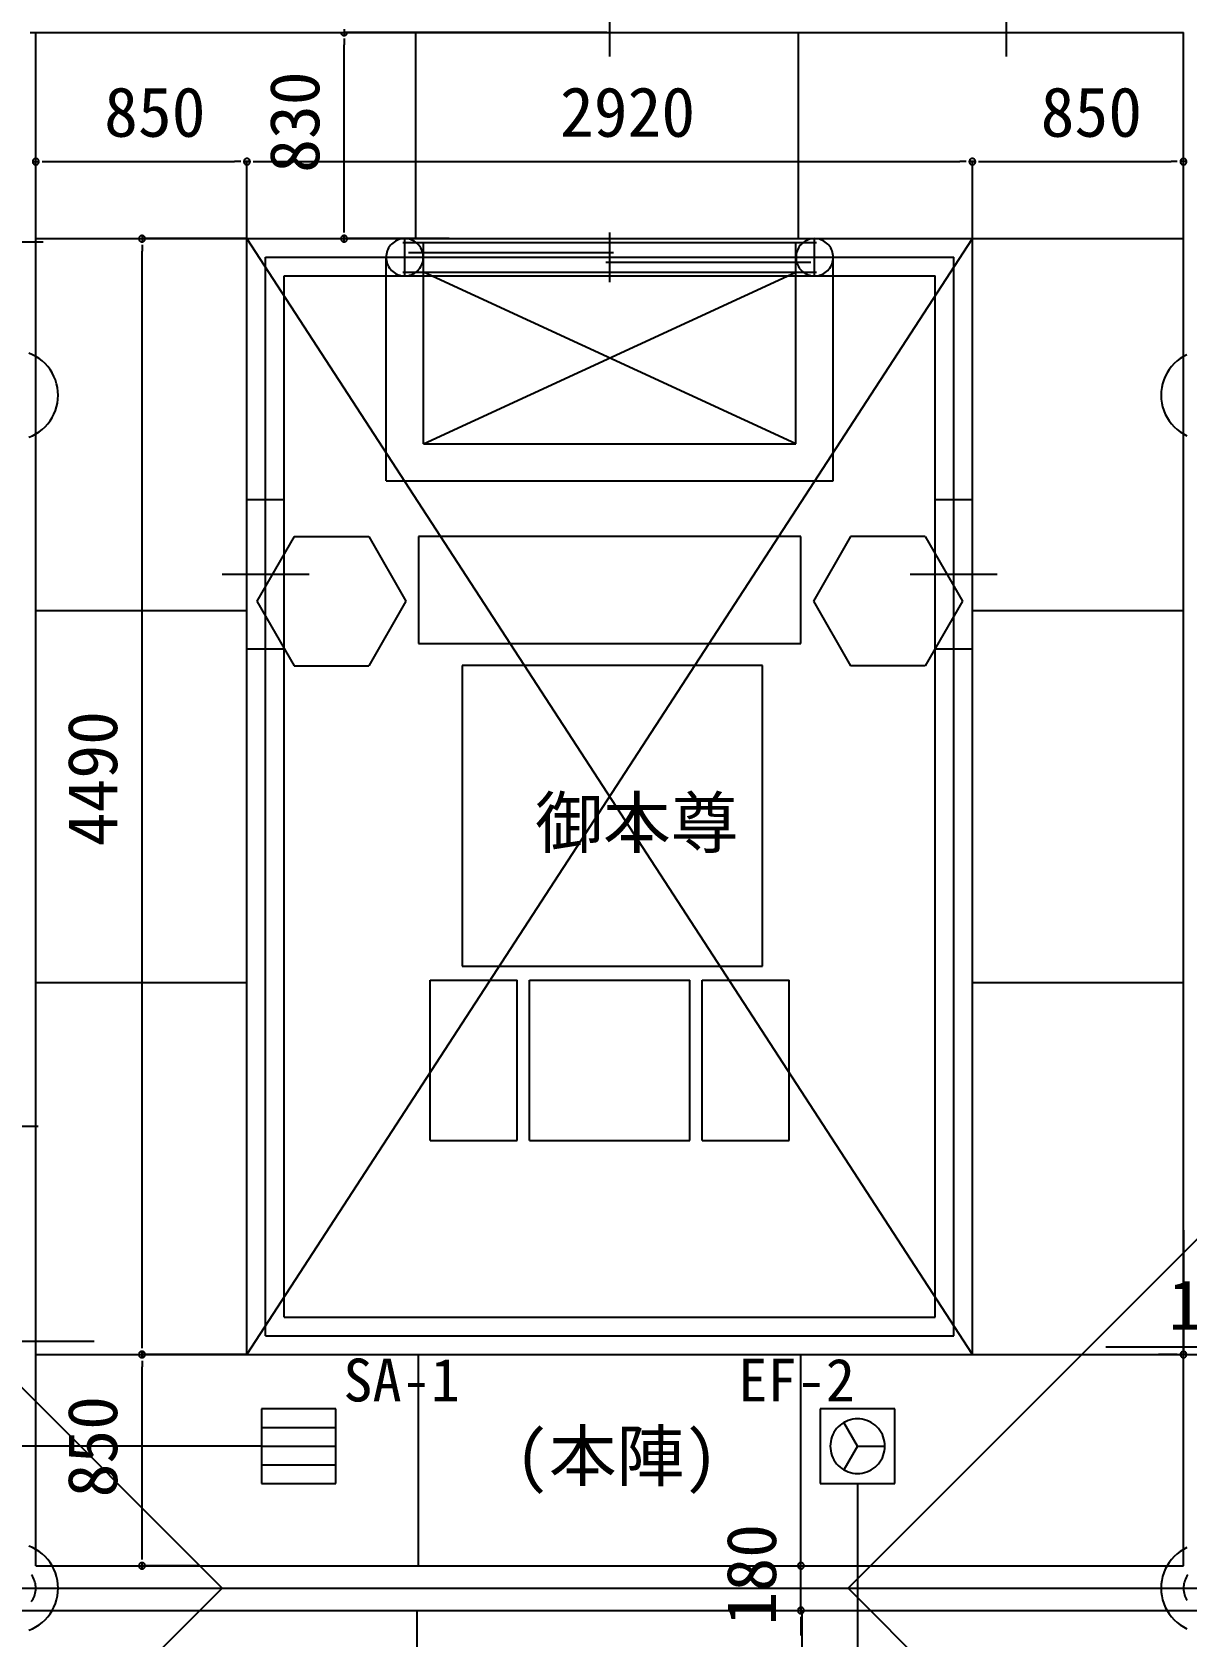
# Model space of a CAD drawing. Header units: millimetres. Extents: x -21029 to 20283, y -14043 to 14043.
# Drawn here: x -3823 to 826, y 1233 to 7690 of the extents above; entities that cross this region are included whole.
import ezdxf

# ---------------------------------------------------------------- set-up
doc = ezdxf.new("R2010")
doc.units = ezdxf.units.MM
for name, color, linetype in [('0-2', 7, 'Continuous'), ('0-3', 7, 'Continuous'), ('0-9', 7, 'Continuous'), ('0-C', 7, 'Continuous'), ('0-D', 7, 'Continuous'), ('0-E', 7, 'Continuous'), ('1-1', 7, 'Continuous'), ('1-7', 7, 'Continuous'), ('1-8', 7, 'Continuous'), ('1-9', 7, 'Continuous'), ('1-A', 7, 'Continuous'), ('2-1', 7, 'Continuous'), ('2-2', 7, 'Continuous'), ('2-3', 7, 'Continuous'), ('2-4', 7, 'Continuous'), ('2-5', 7, 'Continuous')]:
    doc.layers.add(name, color=color, linetype=linetype)
doc.styles.add('JP', font='msgothic.ttc')

msp = doc.modelspace()

# ---------------------------------------------------------------- linework, layer by layer
at = {"layer": '0-2', "color": 1}
for p, q in [((-2883, 6783.9), (-113, 6783.9)), ((-2883, 2443.9), (-2883, 6783.9)), ((-113, 2443.9), (-113, 6783.9)), ((-2883, 2443.9), (-113, 2443.9)), ((-7858, 1428.9), (4262, 1428.9))]:
    msp.add_line(p, q, dxfattribs=at)
at = {"layer": '0-3', "color": 7}
for p, q in [((-2330.9, 6843.9), (-665.1, 6843.9)), ((-2330.9, 6723.9), (-665.1, 6723.9))]:
    msp.add_line(p, q, dxfattribs=at)
at = {"layer": '0-9', "color": 7}
for p, q in [((-2566.9, 7701.4), (-2566.9, 7676.4)), ((-2566.9, 7663.9), (-2566.9, 7638.9)), ((-3820.5, 7168.9), (-3795.5, 7168.9)), ((-3783, 7168.9), (-3758, 7168.9)), ((-2983, 7168.9), (-3008, 7168.9)), ((-2945.5, 7168.9), (-2970.5, 7168.9)), ((-2970.5, 7168.9), (-2945.5, 7168.9)), ((-2933, 7168.9), (-2908, 7168.9)), ((-63, 7168.9), (-88, 7168.9)), ((-25.5, 7168.9), (-50.5, 7168.9)), ((-50.5, 7168.9), (-25.5, 7168.9)), ((-13, 7168.9), (12, 7168.9)), ((787, 7168.9), (762, 7168.9)), ((824.5, 7168.9), (799.5, 7168.9)), ((-3380.5, 6871.4), (-3380.5, 6846.4)), ((-2566.9, 6883.9), (-2566.9, 6908.9)), ((-2566.9, 6846.4), (-2566.9, 6871.4)), ((-3380.5, 6833.9), (-3380.5, 6808.9)), ((-3380.5, 2393.9), (-3380.5, 2418.9)), ((-3380.5, 2381.4), (-3380.5, 2356.4)), ((-3380.5, 2356.4), (-3380.5, 2381.4)), ((-3380.5, 2343.9), (-3380.5, 2318.9)), ((787, 2368.9), (762, 2368.9)), ((824.5, 2368.9), (799.5, 2368.9)), ((-3380.5, 1543.9), (-3380.5, 1568.9)), ((-728, 1543.9), (-728, 1568.9)), ((-3380.5, 1506.4), (-3380.5, 1531.4)), ((-728, 1506.4), (-728, 1531.4)), ((-728, 1351.4), (-728, 1326.4)), ((-728, 1313.9), (-728, 1288.9))]:
    msp.add_line(p, q, dxfattribs=at)
for points in [[(-2579.2, 7691), (-2579.3, 7689.9), (-2579.4, 7688.9), (-2579.3, 7687.8), (-2579.2, 7686.7), (-2578.9, 7685.6), (-2578.6, 7684.6), (-2578.2, 7683.6), (-2577.7, 7682.6), (-2577.1, 7681.7), (-2576.4, 7680.8), (-2575.7, 7680), (-2574.9, 7679.3), (-2574, 7678.6), (-2573.1, 7678), (-2572.1, 7677.5), (-2571.1, 7677.1), (-2570.1, 7676.8), (-2569, 7676.5), (-2567.9, 7676.4), (-2566.9, 7676.4), (-2565.8, 7676.4), (-2564.7, 7676.5), (-2563.6, 7676.8), (-2562.6, 7677.1), (-2561.6, 7677.5), (-2560.6, 7678), (-2559.7, 7678.6), (-2558.8, 7679.3), (-2558, 7680), (-2557.3, 7680.8), (-2556.6, 7681.7), (-2556, 7682.6), (-2555.5, 7683.6), (-2555.1, 7684.6), (-2554.8, 7685.6), (-2554.5, 7686.7), (-2554.4, 7687.8), (-2554.4, 7688.9), (-2554.4, 7689.9), (-2554.5, 7691)], [(-3820.5, 7168.9), (-3820.5, 7167.8), (-3820.3, 7166.7), (-3820.1, 7165.6), (-3819.8, 7164.6), (-3819.3, 7163.6), (-3818.8, 7162.6), (-3818.3, 7161.7), (-3817.6, 7160.8), (-3816.9, 7160), (-3816.1, 7159.3), (-3815.2, 7158.6), (-3814.3, 7158), (-3813.3, 7157.5), (-3812.3, 7157.1), (-3811.3, 7156.8), (-3810.2, 7156.5), (-3809.1, 7156.4), (-3808, 7156.4), (-3806.9, 7156.4), (-3805.8, 7156.5), (-3804.8, 7156.8), (-3803.7, 7157.1), (-3802.7, 7157.5), (-3801.8, 7158), (-3800.8, 7158.6), (-3800, 7159.3), (-3799.2, 7160), (-3798.4, 7160.8), (-3797.8, 7161.7), (-3797.2, 7162.6), (-3796.7, 7163.6), (-3796.3, 7164.6), (-3795.9, 7165.6), (-3795.7, 7166.7), (-3795.6, 7167.8), (-3795.5, 7168.9), (-3795.6, 7169.9), (-3795.7, 7171), (-3795.9, 7172.1), (-3796.3, 7173.1), (-3796.7, 7174.1), (-3797.2, 7175.1), (-3797.8, 7176), (-3798.4, 7176.9), (-3799.2, 7177.7), (-3800, 7178.4), (-3800.8, 7179.1), (-3801.8, 7179.7), (-3802.7, 7180.2), (-3803.7, 7180.6), (-3804.8, 7180.9), (-3805.8, 7181.2), (-3806.9, 7181.3), (-3808, 7181.4), (-3809.1, 7181.3), (-3810.2, 7181.2), (-3811.3, 7180.9), (-3812.3, 7180.6), (-3813.3, 7180.2), (-3814.3, 7179.7), (-3815.2, 7179.1), (-3816.1, 7178.4), (-3816.9, 7177.7), (-3817.6, 7176.9), (-3818.3, 7176), (-3818.8, 7175.1), (-3819.3, 7174.1), (-3819.8, 7173.1), (-3820.1, 7172.1), (-3820.3, 7171), (-3820.5, 7169.9), (-3820.5, 7168.9)], [(-2945.5, 7168.9), (-2945.6, 7169.9), (-2945.7, 7171), (-2945.9, 7172.1), (-2946.3, 7173.1), (-2946.7, 7174.1), (-2947.2, 7175.1), (-2947.8, 7176), (-2948.4, 7176.9), (-2949.2, 7177.7), (-2950, 7178.4), (-2950.8, 7179.1), (-2951.8, 7179.7), (-2952.7, 7180.2), (-2953.7, 7180.6), (-2954.8, 7180.9), (-2955.8, 7181.2), (-2956.9, 7181.3), (-2958, 7181.4), (-2959.1, 7181.3), (-2960.2, 7181.2), (-2961.3, 7180.9), (-2962.3, 7180.6), (-2963.3, 7180.2), (-2964.3, 7179.7), (-2965.2, 7179.1), (-2966.1, 7178.4), (-2966.9, 7177.7), (-2967.6, 7176.9), (-2968.3, 7176), (-2968.8, 7175.1), (-2969.3, 7174.1), (-2969.8, 7173.1), (-2970.1, 7172.1), (-2970.3, 7171), (-2970.5, 7169.9), (-2970.5, 7168.9), (-2970.5, 7167.8), (-2970.3, 7166.7), (-2970.1, 7165.6), (-2969.8, 7164.6), (-2969.3, 7163.6), (-2968.8, 7162.6), (-2968.3, 7161.7), (-2967.6, 7160.8), (-2966.9, 7160), (-2966.1, 7159.3), (-2965.2, 7158.6), (-2964.3, 7158), (-2963.3, 7157.5), (-2962.3, 7157.1), (-2961.3, 7156.8), (-2960.2, 7156.5), (-2959.1, 7156.4), (-2958, 7156.4), (-2956.9, 7156.4), (-2955.8, 7156.5), (-2954.8, 7156.8), (-2953.7, 7157.1), (-2952.7, 7157.5), (-2951.8, 7158), (-2950.8, 7158.6), (-2950, 7159.3), (-2949.2, 7160), (-2948.4, 7160.8), (-2947.8, 7161.7), (-2947.2, 7162.6), (-2946.7, 7163.6), (-2946.3, 7164.6), (-2945.9, 7165.6), (-2945.7, 7166.7), (-2945.6, 7167.8), (-2945.5, 7168.9)], [(-2970.5, 7168.9), (-2970.5, 7167.8), (-2970.3, 7166.7), (-2970.1, 7165.6), (-2969.8, 7164.6), (-2969.3, 7163.6), (-2968.8, 7162.6), (-2968.3, 7161.7), (-2967.6, 7160.8), (-2966.9, 7160), (-2966.1, 7159.3), (-2965.2, 7158.6), (-2964.3, 7158), (-2963.3, 7157.5), (-2962.3, 7157.1), (-2961.3, 7156.8), (-2960.2, 7156.5), (-2959.1, 7156.4), (-2958, 7156.4), (-2956.9, 7156.4), (-2955.8, 7156.5), (-2954.8, 7156.8), (-2953.7, 7157.1), (-2952.7, 7157.5), (-2951.8, 7158), (-2950.8, 7158.6), (-2950, 7159.3), (-2949.2, 7160), (-2948.4, 7160.8), (-2947.8, 7161.7), (-2947.2, 7162.6), (-2946.7, 7163.6), (-2946.3, 7164.6), (-2945.9, 7165.6), (-2945.7, 7166.7), (-2945.6, 7167.8), (-2945.5, 7168.9), (-2945.6, 7169.9), (-2945.7, 7171), (-2945.9, 7172.1), (-2946.3, 7173.1), (-2946.7, 7174.1), (-2947.2, 7175.1), (-2947.8, 7176), (-2948.4, 7176.9), (-2949.2, 7177.7), (-2950, 7178.4), (-2950.8, 7179.1), (-2951.8, 7179.7), (-2952.7, 7180.2), (-2953.7, 7180.6), (-2954.8, 7180.9), (-2955.8, 7181.2), (-2956.9, 7181.3), (-2958, 7181.4), (-2959.1, 7181.3), (-2960.2, 7181.2), (-2961.3, 7180.9), (-2962.3, 7180.6), (-2963.3, 7180.2), (-2964.3, 7179.7), (-2965.2, 7179.1), (-2966.1, 7178.4), (-2966.9, 7177.7), (-2967.6, 7176.9), (-2968.3, 7176), (-2968.8, 7175.1), (-2969.3, 7174.1), (-2969.8, 7173.1), (-2970.1, 7172.1), (-2970.3, 7171), (-2970.5, 7169.9), (-2970.5, 7168.9)], [(-25.5, 7168.9), (-25.6, 7169.9), (-25.7, 7171), (-25.9, 7172.1), (-26.3, 7173.1), (-26.7, 7174.1), (-27.2, 7175.1), (-27.8, 7176), (-28.4, 7176.9), (-29.2, 7177.7), (-30, 7178.4), (-30.8, 7179.1), (-31.8, 7179.7), (-32.7, 7180.2), (-33.7, 7180.6), (-34.8, 7180.9), (-35.8, 7181.2), (-36.9, 7181.3), (-38, 7181.4), (-39.1, 7181.3), (-40.2, 7181.2), (-41.3, 7180.9), (-42.3, 7180.6), (-43.3, 7180.2), (-44.3, 7179.7), (-45.2, 7179.1), (-46.1, 7178.4), (-46.9, 7177.7), (-47.6, 7176.9), (-48.3, 7176), (-48.8, 7175.1), (-49.3, 7174.1), (-49.8, 7173.1), (-50.1, 7172.1), (-50.3, 7171), (-50.5, 7169.9), (-50.5, 7168.9), (-50.5, 7167.8), (-50.3, 7166.7), (-50.1, 7165.6), (-49.8, 7164.6), (-49.3, 7163.6), (-48.8, 7162.6), (-48.3, 7161.7), (-47.6, 7160.8), (-46.9, 7160), (-46.1, 7159.3), (-45.2, 7158.6), (-44.3, 7158), (-43.3, 7157.5), (-42.3, 7157.1), (-41.3, 7156.8), (-40.2, 7156.5), (-39.1, 7156.4), (-38, 7156.4), (-36.9, 7156.4), (-35.8, 7156.5), (-34.8, 7156.8), (-33.7, 7157.1), (-32.7, 7157.5), (-31.8, 7158), (-30.8, 7158.6), (-30, 7159.3), (-29.2, 7160), (-28.4, 7160.8), (-27.8, 7161.7), (-27.2, 7162.6), (-26.7, 7163.6), (-26.3, 7164.6), (-25.9, 7165.6), (-25.7, 7166.7), (-25.6, 7167.8), (-25.5, 7168.9)], [(-50.5, 7168.9), (-50.5, 7167.8), (-50.3, 7166.7), (-50.1, 7165.6), (-49.8, 7164.6), (-49.3, 7163.6), (-48.8, 7162.6), (-48.3, 7161.7), (-47.6, 7160.8), (-46.9, 7160), (-46.1, 7159.3), (-45.2, 7158.6), (-44.3, 7158), (-43.3, 7157.5), (-42.3, 7157.1), (-41.3, 7156.8), (-40.2, 7156.5), (-39.1, 7156.4), (-38, 7156.4), (-36.9, 7156.4), (-35.8, 7156.5), (-34.8, 7156.8), (-33.7, 7157.1), (-32.7, 7157.5), (-31.8, 7158), (-30.8, 7158.6), (-30, 7159.3), (-29.2, 7160), (-28.4, 7160.8), (-27.8, 7161.7), (-27.2, 7162.6), (-26.7, 7163.6), (-26.3, 7164.6), (-25.9, 7165.6), (-25.7, 7166.7), (-25.6, 7167.8), (-25.5, 7168.9), (-25.6, 7169.9), (-25.7, 7171), (-25.9, 7172.1), (-26.3, 7173.1), (-26.7, 7174.1), (-27.2, 7175.1), (-27.8, 7176), (-28.4, 7176.9), (-29.2, 7177.7), (-30, 7178.4), (-30.8, 7179.1), (-31.8, 7179.7), (-32.7, 7180.2), (-33.7, 7180.6), (-34.8, 7180.9), (-35.8, 7181.2), (-36.9, 7181.3), (-38, 7181.4), (-39.1, 7181.3), (-40.2, 7181.2), (-41.3, 7180.9), (-42.3, 7180.6), (-43.3, 7180.2), (-44.3, 7179.7), (-45.2, 7179.1), (-46.1, 7178.4), (-46.9, 7177.7), (-47.6, 7176.9), (-48.3, 7176), (-48.8, 7175.1), (-49.3, 7174.1), (-49.8, 7173.1), (-50.1, 7172.1), (-50.3, 7171), (-50.5, 7169.9), (-50.5, 7168.9)], [(824.5, 7168.9), (824.4, 7169.9), (824.3, 7171), (824.1, 7172.1), (823.7, 7173.1), (823.3, 7174.1), (822.8, 7175.1), (822.2, 7176), (821.6, 7176.9), (820.8, 7177.7), (820, 7178.4), (819.2, 7179.1), (818.2, 7179.7), (817.3, 7180.2), (816.3, 7180.6), (815.2, 7180.9), (814.2, 7181.2), (813.1, 7181.3), (812, 7181.4), (810.9, 7181.3), (809.8, 7181.2), (808.7, 7180.9), (807.7, 7180.6), (806.7, 7180.2), (805.7, 7179.7), (804.8, 7179.1), (803.9, 7178.4), (803.1, 7177.7), (802.4, 7176.9), (801.7, 7176), (801.2, 7175.1), (800.7, 7174.1), (800.2, 7173.1), (799.9, 7172.1), (799.7, 7171), (799.5, 7169.9), (799.5, 7168.9), (799.5, 7167.8), (799.7, 7166.7), (799.9, 7165.6), (800.2, 7164.6), (800.7, 7163.6), (801.2, 7162.6), (801.7, 7161.7), (802.4, 7160.8), (803.1, 7160), (803.9, 7159.3), (804.8, 7158.6), (805.7, 7158), (806.7, 7157.5), (807.7, 7157.1), (808.7, 7156.8), (809.8, 7156.5), (810.9, 7156.4), (812, 7156.4), (813.1, 7156.4), (814.2, 7156.5), (815.2, 7156.8), (816.3, 7157.1), (817.3, 7157.5), (818.2, 7158), (819.2, 7158.6), (820, 7159.3), (820.8, 7160), (821.6, 7160.8), (822.2, 7161.7), (822.8, 7162.6), (823.3, 7163.6), (823.7, 7164.6), (824.1, 7165.6), (824.3, 7166.7), (824.4, 7167.8), (824.5, 7168.9)], [(-3380.5, 6871.4), (-3381.6, 6871.3), (-3382.7, 6871.2), (-3383.8, 6870.9), (-3384.8, 6870.6), (-3385.8, 6870.2), (-3386.8, 6869.7), (-3387.7, 6869.1), (-3388.6, 6868.4), (-3389.4, 6867.7), (-3390.1, 6866.9), (-3390.8, 6866), (-3391.3, 6865.1), (-3391.8, 6864.1), (-3392.3, 6863.1), (-3392.6, 6862.1), (-3392.8, 6861), (-3393, 6859.9), (-3393, 6858.9), (-3393, 6857.8), (-3392.8, 6856.7), (-3392.6, 6855.6), (-3392.3, 6854.6), (-3391.8, 6853.6), (-3391.3, 6852.6), (-3390.8, 6851.7), (-3390.1, 6850.8), (-3389.4, 6850), (-3388.6, 6849.3), (-3387.7, 6848.6), (-3386.8, 6848), (-3385.8, 6847.5), (-3384.8, 6847.1), (-3383.8, 6846.8), (-3382.7, 6846.5), (-3381.6, 6846.4), (-3380.5, 6846.4), (-3379.4, 6846.4), (-3378.3, 6846.5), (-3377.3, 6846.8), (-3376.2, 6847.1), (-3375.2, 6847.5), (-3374.3, 6848), (-3373.3, 6848.6), (-3372.5, 6849.3), (-3371.7, 6850), (-3370.9, 6850.8), (-3370.3, 6851.7), (-3369.7, 6852.6), (-3369.2, 6853.6), (-3368.8, 6854.6), (-3368.4, 6855.6), (-3368.2, 6856.7), (-3368.1, 6857.8), (-3368, 6858.9), (-3368.1, 6859.9), (-3368.2, 6861), (-3368.4, 6862.1), (-3368.8, 6863.1), (-3369.2, 6864.1), (-3369.7, 6865.1), (-3370.3, 6866), (-3370.9, 6866.9), (-3371.7, 6867.7), (-3372.5, 6868.4), (-3373.3, 6869.1), (-3374.3, 6869.7), (-3375.2, 6870.2), (-3376.2, 6870.6), (-3377.3, 6870.9), (-3378.3, 6871.2), (-3379.4, 6871.3), (-3380.5, 6871.4)], [(-2566.9, 6846.4), (-2565.8, 6846.4), (-2564.7, 6846.5), (-2563.6, 6846.8), (-2562.6, 6847.1), (-2561.6, 6847.5), (-2560.6, 6848), (-2559.7, 6848.6), (-2558.8, 6849.3), (-2558, 6850), (-2557.3, 6850.8), (-2556.6, 6851.7), (-2556, 6852.6), (-2555.5, 6853.6), (-2555.1, 6854.6), (-2554.8, 6855.6), (-2554.5, 6856.7), (-2554.4, 6857.8), (-2554.4, 6858.9), (-2554.4, 6859.9), (-2554.5, 6861), (-2554.8, 6862.1), (-2555.1, 6863.1), (-2555.5, 6864.1), (-2556, 6865.1), (-2556.6, 6866), (-2557.3, 6866.9), (-2558, 6867.7), (-2558.8, 6868.4), (-2559.7, 6869.1), (-2560.6, 6869.7), (-2561.6, 6870.2), (-2562.6, 6870.6), (-2563.6, 6870.9), (-2564.7, 6871.2), (-2565.8, 6871.3), (-2566.9, 6871.4), (-2567.9, 6871.3), (-2569, 6871.2), (-2570.1, 6870.9), (-2571.1, 6870.6), (-2572.1, 6870.2), (-2573.1, 6869.7), (-2574, 6869.1), (-2574.9, 6868.4), (-2575.7, 6867.7), (-2576.4, 6866.9), (-2577.1, 6866), (-2577.7, 6865.1), (-2578.2, 6864.1), (-2578.6, 6863.1), (-2578.9, 6862.1), (-2579.2, 6861), (-2579.3, 6859.9), (-2579.4, 6858.9), (-2579.3, 6857.8), (-2579.2, 6856.7), (-2578.9, 6855.6), (-2578.6, 6854.6), (-2578.2, 6853.6), (-2577.7, 6852.6), (-2577.1, 6851.7), (-2576.4, 6850.8), (-2575.7, 6850), (-2574.9, 6849.3), (-2574, 6848.6), (-2573.1, 6848), (-2572.1, 6847.5), (-2571.1, 6847.1), (-2570.1, 6846.8), (-2569, 6846.5), (-2567.9, 6846.4), (-2566.9, 6846.4)], [(-3380.5, 2381.4), (-3381.6, 2381.3), (-3382.7, 2381.2), (-3383.8, 2380.9), (-3384.8, 2380.6), (-3385.8, 2380.2), (-3386.8, 2379.7), (-3387.7, 2379.1), (-3388.6, 2378.4), (-3389.4, 2377.7), (-3390.1, 2376.9), (-3390.8, 2376), (-3391.3, 2375.1), (-3391.8, 2374.1), (-3392.3, 2373.1), (-3392.6, 2372.1), (-3392.8, 2371), (-3393, 2369.9), (-3393, 2368.9), (-3393, 2367.8), (-3392.8, 2366.7), (-3392.6, 2365.6), (-3392.3, 2364.6), (-3391.8, 2363.6), (-3391.3, 2362.6), (-3390.8, 2361.7), (-3390.1, 2360.8), (-3389.4, 2360), (-3388.6, 2359.3), (-3387.7, 2358.6), (-3386.8, 2358), (-3385.8, 2357.5), (-3384.8, 2357.1), (-3383.8, 2356.8), (-3382.7, 2356.5), (-3381.6, 2356.4), (-3380.5, 2356.4), (-3379.4, 2356.4), (-3378.3, 2356.5), (-3377.3, 2356.8), (-3376.2, 2357.1), (-3375.2, 2357.5), (-3374.3, 2358), (-3373.3, 2358.6), (-3372.5, 2359.3), (-3371.7, 2360), (-3370.9, 2360.8), (-3370.3, 2361.7), (-3369.7, 2362.6), (-3369.2, 2363.6), (-3368.8, 2364.6), (-3368.4, 2365.6), (-3368.2, 2366.7), (-3368.1, 2367.8), (-3368, 2368.9), (-3368.1, 2369.9), (-3368.2, 2371), (-3368.4, 2372.1), (-3368.8, 2373.1), (-3369.2, 2374.1), (-3369.7, 2375.1), (-3370.3, 2376), (-3370.9, 2376.9), (-3371.7, 2377.7), (-3372.5, 2378.4), (-3373.3, 2379.1), (-3374.3, 2379.7), (-3375.2, 2380.2), (-3376.2, 2380.6), (-3377.3, 2380.9), (-3378.3, 2381.2), (-3379.4, 2381.3), (-3380.5, 2381.4)], [(-3380.5, 2356.4), (-3379.4, 2356.4), (-3378.3, 2356.5), (-3377.3, 2356.8), (-3376.2, 2357.1), (-3375.2, 2357.5), (-3374.3, 2358), (-3373.3, 2358.6), (-3372.5, 2359.3), (-3371.7, 2360), (-3370.9, 2360.8), (-3370.3, 2361.7), (-3369.7, 2362.6), (-3369.2, 2363.6), (-3368.8, 2364.6), (-3368.4, 2365.6), (-3368.2, 2366.7), (-3368.1, 2367.8), (-3368, 2368.9), (-3368.1, 2369.9), (-3368.2, 2371), (-3368.4, 2372.1), (-3368.8, 2373.1), (-3369.2, 2374.1), (-3369.7, 2375.1), (-3370.3, 2376), (-3370.9, 2376.9), (-3371.7, 2377.7), (-3372.5, 2378.4), (-3373.3, 2379.1), (-3374.3, 2379.7), (-3375.2, 2380.2), (-3376.2, 2380.6), (-3377.3, 2380.9), (-3378.3, 2381.2), (-3379.4, 2381.3), (-3380.5, 2381.4), (-3381.6, 2381.3), (-3382.7, 2381.2), (-3383.8, 2380.9), (-3384.8, 2380.6), (-3385.8, 2380.2), (-3386.8, 2379.7), (-3387.7, 2379.1), (-3388.6, 2378.4), (-3389.4, 2377.7), (-3390.1, 2376.9), (-3390.8, 2376), (-3391.3, 2375.1), (-3391.8, 2374.1), (-3392.3, 2373.1), (-3392.6, 2372.1), (-3392.8, 2371), (-3393, 2369.9), (-3393, 2368.9), (-3393, 2367.8), (-3392.8, 2366.7), (-3392.6, 2365.6), (-3392.3, 2364.6), (-3391.8, 2363.6), (-3391.3, 2362.6), (-3390.8, 2361.7), (-3390.1, 2360.8), (-3389.4, 2360), (-3388.6, 2359.3), (-3387.7, 2358.6), (-3386.8, 2358), (-3385.8, 2357.5), (-3384.8, 2357.1), (-3383.8, 2356.8), (-3382.7, 2356.5), (-3381.6, 2356.4), (-3380.5, 2356.4)], [(824.5, 2368.9), (824.4, 2369.9), (824.3, 2371), (824.1, 2372.1), (823.7, 2373.1), (823.3, 2374.1), (822.8, 2375.1), (822.2, 2376), (821.6, 2376.9), (820.8, 2377.7), (820, 2378.4), (819.2, 2379.1), (818.2, 2379.7), (817.3, 2380.2), (816.3, 2380.6), (815.2, 2380.9), (814.2, 2381.2), (813.1, 2381.3), (812, 2381.4), (810.9, 2381.3), (809.8, 2381.2), (808.7, 2380.9), (807.7, 2380.6), (806.7, 2380.2), (805.7, 2379.7), (804.8, 2379.1), (803.9, 2378.4), (803.1, 2377.7), (802.4, 2376.9), (801.7, 2376), (801.2, 2375.1), (800.7, 2374.1), (800.2, 2373.1), (799.9, 2372.1), (799.7, 2371), (799.5, 2369.9), (799.5, 2368.9), (799.5, 2367.8), (799.7, 2366.7), (799.9, 2365.6), (800.2, 2364.6), (800.7, 2363.6), (801.2, 2362.6), (801.7, 2361.7), (802.4, 2360.8), (803.1, 2360), (803.9, 2359.3), (804.8, 2358.6), (805.7, 2358), (806.7, 2357.5), (807.7, 2357.1), (808.7, 2356.8), (809.8, 2356.5), (810.9, 2356.4), (812, 2356.4), (813.1, 2356.4), (814.2, 2356.5), (815.2, 2356.8), (816.3, 2357.1), (817.3, 2357.5), (818.2, 2358), (819.2, 2358.6), (820, 2359.3), (820.8, 2360), (821.6, 2360.8), (822.2, 2361.7), (822.8, 2362.6), (823.3, 2363.6), (823.7, 2364.6), (824.1, 2365.6), (824.3, 2366.7), (824.4, 2367.8), (824.5, 2368.9)], [(-3380.5, 1506.4), (-3379.4, 1506.4), (-3378.3, 1506.5), (-3377.3, 1506.8), (-3376.2, 1507.1), (-3375.2, 1507.5), (-3374.3, 1508), (-3373.3, 1508.6), (-3372.5, 1509.3), (-3371.7, 1510), (-3370.9, 1510.8), (-3370.3, 1511.7), (-3369.7, 1512.6), (-3369.2, 1513.6), (-3368.8, 1514.6), (-3368.4, 1515.6), (-3368.2, 1516.7), (-3368.1, 1517.8), (-3368, 1518.9), (-3368.1, 1519.9), (-3368.2, 1521), (-3368.4, 1522.1), (-3368.8, 1523.1), (-3369.2, 1524.1), (-3369.7, 1525.1), (-3370.3, 1526), (-3370.9, 1526.9), (-3371.7, 1527.7), (-3372.5, 1528.4), (-3373.3, 1529.1), (-3374.3, 1529.7), (-3375.2, 1530.2), (-3376.2, 1530.6), (-3377.3, 1530.9), (-3378.3, 1531.2), (-3379.4, 1531.3), (-3380.5, 1531.4), (-3381.6, 1531.3), (-3382.7, 1531.2), (-3383.8, 1530.9), (-3384.8, 1530.6), (-3385.8, 1530.2), (-3386.8, 1529.7), (-3387.7, 1529.1), (-3388.6, 1528.4), (-3389.4, 1527.7), (-3390.1, 1526.9), (-3390.8, 1526), (-3391.3, 1525.1), (-3391.8, 1524.1), (-3392.3, 1523.1), (-3392.6, 1522.1), (-3392.8, 1521), (-3393, 1519.9), (-3393, 1518.9), (-3393, 1517.8), (-3392.8, 1516.7), (-3392.6, 1515.6), (-3392.3, 1514.6), (-3391.8, 1513.6), (-3391.3, 1512.6), (-3390.8, 1511.7), (-3390.1, 1510.8), (-3389.4, 1510), (-3388.6, 1509.3), (-3387.7, 1508.6), (-3386.8, 1508), (-3385.8, 1507.5), (-3384.8, 1507.1), (-3383.8, 1506.8), (-3382.7, 1506.5), (-3381.6, 1506.4), (-3380.5, 1506.4)], [(-728, 1506.4), (-726.9, 1506.4), (-725.8, 1506.5), (-724.8, 1506.8), (-723.7, 1507.1), (-722.7, 1507.5), (-721.8, 1508), (-720.8, 1508.6), (-720, 1509.3), (-719.2, 1510), (-718.4, 1510.8), (-717.8, 1511.7), (-717.2, 1512.6), (-716.7, 1513.6), (-716.3, 1514.6), (-715.9, 1515.6), (-715.7, 1516.7), (-715.6, 1517.8), (-715.5, 1518.9), (-715.6, 1519.9), (-715.7, 1521), (-715.9, 1522.1), (-716.3, 1523.1), (-716.7, 1524.1), (-717.2, 1525.1), (-717.8, 1526), (-718.4, 1526.9), (-719.2, 1527.7), (-720, 1528.4), (-720.8, 1529.1), (-721.8, 1529.7), (-722.7, 1530.2), (-723.7, 1530.6), (-724.8, 1530.9), (-725.8, 1531.2), (-726.9, 1531.3), (-728, 1531.4), (-729.1, 1531.3), (-730.2, 1531.2), (-731.3, 1530.9), (-732.3, 1530.6), (-733.3, 1530.2), (-734.3, 1529.7), (-735.2, 1529.1), (-736.1, 1528.4), (-736.9, 1527.7), (-737.6, 1526.9), (-738.3, 1526), (-738.8, 1525.1), (-739.3, 1524.1), (-739.8, 1523.1), (-740.1, 1522.1), (-740.3, 1521), (-740.5, 1519.9), (-740.5, 1518.9), (-740.5, 1517.8), (-740.3, 1516.7), (-740.1, 1515.6), (-739.8, 1514.6), (-739.3, 1513.6), (-738.8, 1512.6), (-738.3, 1511.7), (-737.6, 1510.8), (-736.9, 1510), (-736.1, 1509.3), (-735.2, 1508.6), (-734.3, 1508), (-733.3, 1507.5), (-732.3, 1507.1), (-731.3, 1506.8), (-730.2, 1506.5), (-729.1, 1506.4), (-728, 1506.4)], [(-728, 1351.4), (-729.1, 1351.3), (-730.2, 1351.2), (-731.3, 1350.9), (-732.3, 1350.6), (-733.3, 1350.2), (-734.3, 1349.7), (-735.2, 1349.1), (-736.1, 1348.4), (-736.9, 1347.7), (-737.6, 1346.9), (-738.3, 1346), (-738.8, 1345.1), (-739.3, 1344.1), (-739.8, 1343.1), (-740.1, 1342.1), (-740.3, 1341), (-740.5, 1339.9), (-740.5, 1338.9), (-740.5, 1337.8), (-740.3, 1336.7), (-740.1, 1335.6), (-739.8, 1334.6), (-739.3, 1333.6), (-738.8, 1332.6), (-738.3, 1331.7), (-737.6, 1330.8), (-736.9, 1330), (-736.1, 1329.3), (-735.2, 1328.6), (-734.3, 1328), (-733.3, 1327.5), (-732.3, 1327.1), (-731.3, 1326.8), (-730.2, 1326.5), (-729.1, 1326.4), (-728, 1326.4), (-726.9, 1326.4), (-725.8, 1326.5), (-724.8, 1326.8), (-723.7, 1327.1), (-722.7, 1327.5), (-721.8, 1328), (-720.8, 1328.6), (-720, 1329.3), (-719.2, 1330), (-718.4, 1330.8), (-717.8, 1331.7), (-717.2, 1332.6), (-716.7, 1333.6), (-716.3, 1334.6), (-715.9, 1335.6), (-715.7, 1336.7), (-715.6, 1337.8), (-715.5, 1338.9), (-715.6, 1339.9), (-715.7, 1341), (-715.9, 1342.1), (-716.3, 1343.1), (-716.7, 1344.1), (-717.2, 1345.1), (-717.8, 1346), (-718.4, 1346.9), (-719.2, 1347.7), (-720, 1348.4), (-720.8, 1349.1), (-721.8, 1349.7), (-722.7, 1350.2), (-723.7, 1350.6), (-724.8, 1350.9), (-725.8, 1351.2), (-726.9, 1351.3), (-728, 1351.4)]]:
    msp.add_lwpolyline(points, dxfattribs=at)
at = {"layer": '0-C', "color": 7}
for p, q in [((-1498, 7918.9), (-1498, 7591.4)), ((98.2, 7918.9), (98.2, 7591.4)), ((-3778, 6845.4), (-4278, 6845.4)), ((-1498, 6883.9), (-1498, 6683.9)), ((-2308, 6803.9), (-1483, 6803.9)), ((-1513, 6763.9), (-688, 6763.9)), ((-3998, 3288), (-3798, 3288)), ((-4223, 2422), (-3573, 2422))]:
    msp.add_line(p, q, dxfattribs=at)
at = {"layer": '0-D', "color": 7}
for p, q in [((-3830.5, 7688.9), (812, 7688.9)), ((-3808, 1518.9), (-3808, 7688.9)), ((-2279.3, 7688.9), (-2279.3, 6858.9)), ((-739.3, 7688.9), (-739.3, 6858.9)), ((812, 1518.9), (812, 7688.9)), ((-3808, 6858.9), (812, 6858.9)), ((-2958, 2368.9), (-2958, 6858.9)), ((-2958, 6858.9), (-38, 6858.9)), ((-2958, 2368.9), (-38, 6858.9)), ((-38, 2368.9), (-2958, 6858.9)), ((-38, 2368.9), (-38, 6858.9)), ((-2808, 6708.9), (-188, 6708.9)), ((-2808, 2518.9), (-2808, 6708.9)), ((-188, 2518.9), (-188, 6708.9)), ((-2958, 5808.9), (-2808, 5808.9)), ((-188, 5808.9), (-38, 5808.9)), ((-3808, 5362.2), (-2958, 5362.2)), ((-38, 5362.2), (812, 5362.2)), ((-2958, 5208.9), (-2808, 5208.9)), ((-188, 5208.9), (-38, 5208.9)), ((-3808, 3865.5), (-2958, 3865.5)), ((-38, 3865.5), (812, 3865.5)), ((-2808, 2518.9), (-188, 2518.9)), ((-3808, 2368.9), (812, 2368.9)), ((-2958, 2368.9), (-38, 2368.9)), ((-2268, 1518.9), (-2268, 2368.9)), ((-728, 1518.9), (-728, 2368.9)), ((-3808, 1518.9), (812, 1518.9)), ((-3988, 1338.9), (992, 1338.9)), ((-2273, -2336.1), (-2273, 1338.9)), ((-723, -2336.1), (-723, 1338.9))]:
    msp.add_line(p, q, dxfattribs=at)
at = {"layer": '0-E', "color": 7}
for p, q in [((812, 2868.9), (812, 2368.9)), ((762, 2368.9), (712, 2368.9)), ((812, 2368.9), (1049.5, 2368.9)), ((812, 2368.9), (992, 2368.9)), ((-728, 1568.9), (-728, 1618.9)), ((-1228, 1518.9), (-728, 1518.9)), ((-728, 1338.9), (-728, 1518.9)), ((-1223, 1338.9), (-728, 1338.9)), ((-728, 1288.9), (-728, 1238.9))]:
    msp.add_line(p, q, dxfattribs=at)
at = {"layer": '1-1', "color": 7}
for p, q in [((-1509.4, 7688.9), (-2566.9, 7688.9)), ((-2566.9, 6908.9), (-2566.9, 7638.9)), ((-3808, 6858.9), (-3808, 7168.9)), ((-3758, 7168.9), (-3008, 7168.9)), ((-2958, 6858.9), (-2958, 7168.9)), ((-2958, 6858.9), (-2958, 7168.9)), ((-2908, 7168.9), (-88, 7168.9)), ((-38, 6858.9), (-38, 7168.9)), ((-38, 6858.9), (-38, 7168.9)), ((12, 7168.9), (762, 7168.9)), ((812, 6858.9), (812, 7168.9)), ((-2958, 6858.9), (-3380.5, 6858.9)), ((-2144.4, 6858.9), (-2566.9, 6858.9)), ((-3380.5, 2418.9), (-3380.5, 6808.9)), ((-2958, 2368.9), (-3380.5, 2368.9)), ((-2958, 2368.9), (-3380.5, 2368.9)), ((-3380.5, 1568.9), (-3380.5, 2318.9)), ((-3148, 1518.9), (-3380.5, 1518.9))]:
    msp.add_line(p, q, dxfattribs=at)
at = {"layer": '1-7', "color": 1}
for p, q in [((-3058, 5508.9), (-2708, 5508.9)), ((-288, 5508.9), (62, 5508.9))]:
    msp.add_line(p, q, dxfattribs=at)
at = {"layer": '1-8', "color": 1}
for p, q in [((-2398, 5883.9), (-2398, 6783.9)), ((-2248, 6033.9), (-2248, 6843.9)), ((-748, 6033.9), (-748, 6843.9)), ((-598, 5883.9), (-598, 6783.9)), ((-2248, 6033.9), (-748, 6033.9)), ((-2398, 5883.9), (-598, 5883.9)), ((-2768, 5660.1), (-2918, 5400.3)), ((-2768, 5660.1), (-2468, 5660.1)), ((-2468, 5660.1), (-2318, 5400.3)), ((-728, 5660.1), (-2268, 5660.1)), ((-2268, 5660.1), (-2268, 5230.1)), ((-728, 5230.1), (-728, 5660.1)), ((-528, 5660.1), (-678, 5400.3)), ((-228, 5660.1), (-528, 5660.1)), ((-228, 5660.1), (-78, 5400.3)), ((-2918, 5400.3), (-2768, 5140.5)), ((-2318, 5400.3), (-2468, 5140.5)), ((-678, 5400.3), (-528, 5140.5)), ((-78, 5400.3), (-228, 5140.5)), ((-2268, 5230.1), (-728, 5230.1)), ((-2768, 5140.5), (-2468, 5140.5)), ((-228, 5140.5), (-528, 5140.5)), ((-1820.5, 3875.1), (-1175.5, 3875.1)), ((-1820.5, 3230.1), (-1175.5, 3230.1))]:
    msp.add_line(p, q, dxfattribs=at)
at = {"layer": '1-9', "color": 7}
for p, q in [((-2323, 6708.9), (-2323, 6858.9)), ((-673, 6708.9), (-673, 6858.9)), ((-2398, 6783.9), (-2248, 6783.9)), ((-748, 6783.9), (-598, 6783.9)), ((-2248, 6033.9), (-748, 6723.9)), ((-748, 6033.9), (-2248, 6723.9)), ((-882.3, 5140.9), (-2092.3, 5140.9)), ((-2092.3, 5140.9), (-2092.3, 3930.9)), ((-882.3, 3930.9), (-882.3, 5140.9)), ((-2220.5, 3230.1), (-2220.5, 3875.1)), ((-2220.5, 3875.1), (-1870.5, 3875.1)), ((-2092.3, 3930.9), (-882.3, 3930.9)), ((-1870.5, 3230.1), (-1870.5, 3875.1)), ((-1820.5, 3230.1), (-1820.5, 3875.1)), ((-1820.5, 3875.1), (-1175.5, 3875.1)), ((-1175.5, 3230.1), (-1175.5, 3875.1)), ((-1125.5, 3875.1), (-775.5, 3875.1)), ((-1125.5, 3230.1), (-1125.5, 3875.1)), ((-775.5, 3230.1), (-775.5, 3875.1)), ((-2220.5, 3230.1), (-1870.5, 3230.1)), ((-1820.5, 3230.1), (-1175.5, 3230.1)), ((-1125.5, 3230.1), (-775.5, 3230.1))]:
    msp.add_line(p, q, dxfattribs=at)
for points in [[(-2248, 6783.9), (-2248.3, 6790.4), (-2249.2, 6796.9), (-2250.6, 6803.3), (-2252.5, 6809.5), (-2255, 6815.5), (-2258.1, 6821.4), (-2261.6, 6826.9), (-2265.6, 6832.1), (-2270, 6836.9), (-2274.8, 6841.3), (-2280, 6845.3), (-2285.5, 6848.8), (-2291.3, 6851.8), (-2297.4, 6854.3), (-2303.6, 6856.3), (-2310, 6857.7), (-2316.5, 6858.6), (-2323, 6858.9), (-2329.6, 6858.6), (-2336, 6857.7), (-2342.4, 6856.3), (-2348.7, 6854.3), (-2354.7, 6851.8), (-2360.5, 6848.8), (-2366, 6845.3), (-2371.2, 6841.3), (-2376.1, 6836.9), (-2380.5, 6832.1), (-2384.5, 6826.9), (-2388, 6821.4), (-2391, 6815.5), (-2393.5, 6809.5), (-2395.5, 6803.3), (-2396.9, 6796.9), (-2397.7, 6790.4), (-2398, 6783.9), (-2397.7, 6777.3), (-2396.9, 6770.8), (-2395.5, 6764.4), (-2393.5, 6758.2), (-2391, 6752.2), (-2388, 6746.4), (-2384.5, 6740.8), (-2380.5, 6735.6), (-2376.1, 6730.8), (-2371.2, 6726.4), (-2366, 6722.4), (-2360.5, 6718.9), (-2354.7, 6715.9), (-2348.7, 6713.4), (-2342.4, 6711.4), (-2336, 6710), (-2329.6, 6709.1), (-2323, 6708.9), (-2316.5, 6709.1), (-2310, 6710), (-2303.6, 6711.4), (-2297.4, 6713.4), (-2291.3, 6715.9), (-2285.5, 6718.9), (-2280, 6722.4), (-2274.8, 6726.4), (-2270, 6730.8), (-2265.6, 6735.6), (-2261.6, 6740.8), (-2258.1, 6746.4), (-2255, 6752.2), (-2252.5, 6758.2), (-2250.6, 6764.4), (-2249.2, 6770.8), (-2248.3, 6777.3), (-2248, 6783.9)], [(-598, 6783.9), (-598.3, 6790.4), (-599.2, 6796.9), (-600.6, 6803.3), (-602.5, 6809.5), (-605, 6815.5), (-608.1, 6821.4), (-611.6, 6826.9), (-615.6, 6832.1), (-620, 6836.9), (-624.8, 6841.3), (-630, 6845.3), (-635.5, 6848.8), (-641.3, 6851.8), (-647.4, 6854.3), (-653.6, 6856.3), (-660, 6857.7), (-666.5, 6858.6), (-673, 6858.9), (-679.6, 6858.6), (-686, 6857.7), (-692.4, 6856.3), (-698.7, 6854.3), (-704.7, 6851.8), (-710.5, 6848.8), (-716, 6845.3), (-721.2, 6841.3), (-726.1, 6836.9), (-730.5, 6832.1), (-734.5, 6826.9), (-738, 6821.4), (-741, 6815.5), (-743.5, 6809.5), (-745.5, 6803.3), (-746.9, 6796.9), (-747.7, 6790.4), (-748, 6783.9), (-747.7, 6777.3), (-746.9, 6770.8), (-745.5, 6764.4), (-743.5, 6758.2), (-741, 6752.2), (-738, 6746.4), (-734.5, 6740.8), (-730.5, 6735.6), (-726.1, 6730.8), (-721.2, 6726.4), (-716, 6722.4), (-710.5, 6718.9), (-704.7, 6715.9), (-698.7, 6713.4), (-692.4, 6711.4), (-686, 6710), (-679.6, 6709.1), (-673, 6708.9), (-666.5, 6709.1), (-660, 6710), (-653.6, 6711.4), (-647.4, 6713.4), (-641.3, 6715.9), (-635.5, 6718.9), (-630, 6722.4), (-624.8, 6726.4), (-620, 6730.8), (-615.6, 6735.6), (-611.6, 6740.8), (-608.1, 6746.4), (-605, 6752.2), (-602.5, 6758.2), (-600.6, 6764.4), (-599.2, 6770.8), (-598.3, 6777.3), (-598, 6783.9)], [(-3718, 6228.9), (-3718.7, 6244.5), (-3720.8, 6260.1), (-3724.2, 6275.4), (-3728.9, 6290.4), (-3734.9, 6304.9), (-3742.1, 6318.9), (-3750.6, 6332.1), (-3760.1, 6344.6), (-3770.7, 6356.1), (-3782.3, 6366.7), (-3794.8, 6376.3), (-3808, 6384.7), (-3821.9, 6392), (-3836.5, 6398)], [(825.9, 6392), (812, 6384.7), (798.7, 6376.3), (786.3, 6366.7), (774.7, 6356.1), (764.1, 6344.6), (754.5, 6332.1), (746.1, 6318.9), (738.8, 6304.9), (732.8, 6290.4), (728.1, 6275.4), (724.7, 6260.1), (722.7, 6244.5), (722, 6228.9), (722.7, 6213.2), (724.7, 6197.6), (728.1, 6182.3), (732.8, 6167.3), (738.8, 6152.8), (746.1, 6138.9), (754.5, 6125.6), (764.1, 6113.2), (774.7, 6101.6), (786.3, 6091), (798.7, 6081.4), (812, 6073), (825.9, 6065.7)], [(-3836.5, 6059.7), (-3821.9, 6065.7), (-3808, 6073), (-3794.8, 6081.4), (-3782.3, 6091), (-3770.7, 6101.6), (-3760.1, 6113.2), (-3750.6, 6125.6), (-3742.1, 6138.9), (-3734.9, 6152.8), (-3728.9, 6167.3), (-3724.2, 6182.3), (-3720.8, 6197.6), (-3718.7, 6213.2), (-3718, 6228.9)], [(-3718, 1428.9), (-3718.7, 1444.5), (-3720.8, 1460.1), (-3724.2, 1475.4), (-3728.9, 1490.4), (-3734.9, 1504.9), (-3742.1, 1518.9), (-3750.6, 1532.1), (-3760.1, 1544.6), (-3770.7, 1556.1), (-3782.3, 1566.7), (-3794.8, 1576.3), (-3808, 1584.7), (-3821.9, 1592), (-3836.5, 1598)], [(825.9, 1592), (812, 1584.7), (798.7, 1576.3), (786.3, 1566.7), (774.7, 1556.1), (764.1, 1544.6), (754.5, 1532.1), (746.1, 1518.9), (738.8, 1504.9), (732.8, 1490.4), (728.1, 1475.4), (724.7, 1460.1), (722.7, 1444.5), (722, 1428.9), (722.7, 1413.2), (724.7, 1397.6), (728.1, 1382.3), (732.8, 1367.3), (738.8, 1352.8), (746.1, 1338.9), (754.5, 1325.6), (764.1, 1313.2), (774.7, 1301.6), (786.3, 1291), (798.7, 1281.4), (812, 1273), (825.9, 1265.7)], [(-3836.5, 1259.7), (-3821.9, 1265.7), (-3808, 1273), (-3794.8, 1281.4), (-3782.3, 1291), (-3770.7, 1301.6), (-3760.1, 1313.2), (-3750.6, 1325.6), (-3742.1, 1338.9), (-3734.9, 1352.8), (-3728.9, 1367.3), (-3724.2, 1382.3), (-3720.8, 1397.6), (-3718.7, 1413.2), (-3718, 1428.9)], [(-3826.3, 1374.5), (-3822.6, 1379.8), (-3819.3, 1385.2), (-3816.4, 1390.9), (-3813.9, 1396.8), (-3811.8, 1402.9), (-3810.2, 1409.1), (-3809, 1415.3), (-3808.3, 1421.7), (-3808, 1428.1), (-3808.2, 1434.4), (-3808.8, 1440.8), (-3809.9, 1447.1), (-3811.4, 1453.3), (-3813.4, 1459.4), (-3815.7, 1465.3), (-3818.5, 1471.1), (-3821.7, 1476.6), (-3825.3, 1481.9)], [(829.3, 1481.9), (825.7, 1476.6), (822.5, 1471.1), (819.7, 1465.3), (817.3, 1459.4), (815.4, 1453.3), (813.9, 1447.1), (812.8, 1440.8), (812.2, 1434.4), (812, 1428.1), (812.3, 1421.7), (813, 1415.3), (814.2, 1409.1), (815.8, 1402.9), (817.9, 1396.8), (820.4, 1390.9), (823.3, 1385.2), (826.5, 1379.8)]]:
    msp.add_lwpolyline(points, dxfattribs=at)
at = {"layer": '1-A', "color": 7}
for p, q in [((6182, 8148.9), (-538, 1428.9)), ((-8958, 7328.9), (-3058, 1428.9)), ((-8958, -4471.1), (-3058, 1428.9)), ((-538, 1428.9), (5362, -4471.1))]:
    msp.add_line(p, q, dxfattribs=at)
at = {"layer": '2-1', "color": 5}
for p, q in [((-350, 2150), (-650, 2150)), ((-650, 2150), (-650, 1850)), ((-350, 1850), (-350, 2150)), ((-500, 2000), (-555, 2095.3)), ((-500, 2000), (-555, 1904.7)), ((-500, 2000), (-390, 2000)), ((-650, 1850), (-350, 1850))]:
    msp.add_line(p, q, dxfattribs=at)
msp.add_lwpolyline([(-390, 2000), (-390.4, 2009.6), (-391.7, 2019.1), (-393.7, 2028.5), (-396.6, 2037.6), (-400.3, 2046.5), (-404.7, 2055), (-409.9, 2063.1), (-415.7, 2070.7), (-422.2, 2077.8), (-429.3, 2084.3), (-436.9, 2090.1), (-445, 2095.3), (-453.5, 2099.7), (-462.4, 2103.4), (-471.5, 2106.3), (-480.9, 2108.3), (-490.4, 2109.6), (-500, 2110), (-509.6, 2109.6), (-519.1, 2108.3), (-528.5, 2106.3), (-537.6, 2103.4), (-546.5, 2099.7), (-555, 2095.3), (-563.1, 2090.1), (-570.7, 2084.3), (-577.8, 2077.8), (-584.3, 2070.7), (-590.1, 2063.1), (-595.3, 2055), (-599.7, 2046.5), (-603.4, 2037.6), (-606.3, 2028.5), (-608.3, 2019.1), (-609.6, 2009.6), (-610, 2000), (-609.6, 1990.4), (-608.3, 1980.9), (-606.3, 1971.5), (-603.4, 1962.4), (-599.7, 1953.5), (-595.3, 1945), (-590.1, 1936.9), (-584.3, 1929.3), (-577.8, 1922.2), (-570.7, 1915.7), (-563.1, 1909.9), (-555, 1904.7), (-546.5, 1900.3), (-537.6, 1896.6), (-528.5, 1893.7), (-519.1, 1891.7), (-509.6, 1890.4), (-500, 1890), (-490.4, 1890.4), (-480.9, 1891.7), (-471.5, 1893.7), (-462.4, 1896.6), (-453.5, 1900.3), (-445, 1904.7), (-436.9, 1909.9), (-429.3, 1915.7), (-422.2, 1922.2), (-415.7, 1929.3), (-409.9, 1936.9), (-404.7, 1945), (-400.3, 1953.5), (-396.6, 1962.4), (-393.7, 1971.5), (-391.7, 1980.9), (-390.4, 1990.4), (-390, 2000)], dxfattribs=at)
at = {"layer": '2-2', "color": 3}
for p, q in [((-2600, 2150), (-2900, 2150)), ((-2900, 2150), (-2900, 1850)), ((-2600, 1850), (-2600, 2150)), ((-2900, 2075), (-2600, 2075)), ((-2900, 2000), (-2600, 2000)), ((-2900, 1925), (-2600, 1925)), ((-2900, 1850), (-2600, 1850))]:
    msp.add_line(p, q, dxfattribs=at)
at = {"layer": '2-3', "color": 3}
msp.add_line((-2900, 2000), (-7858, 2000), dxfattribs=at)
at = {"layer": '2-3', "color": 5}
msp.add_line((-500, 1850), (-500, -3371), dxfattribs=at)
at = {"layer": '2-4', "color": 1}
msp.add_line((500, 2400), (1300, 2400), dxfattribs=at)

# ---------------------------------------------------------------- texts
at = {"layer": '0-E', "color": 7, "style": 'JP'}
for s, p in [('御本尊', (-1797.7, 4408.8)), ('180', (752, 2468.9)), ('(本陣)', (-1878.7, 1861))]:
    msp.add_text(s, height=200, dxfattribs=at).set_placement(p)
msp.add_text('180', height=200, rotation=90, dxfattribs=at).set_placement((-828, 1278.9))
at = {"layer": '1-1', "color": 7, "style": 'JP'}
for s, p in [('830', (-2666.9, 7123.9)), ('4490', (-3480.5, 4413.9)), ('850', (-3480.5, 1793.9))]:
    msp.add_text(s, height=200, rotation=90, dxfattribs=at).set_placement(p)
for s, p in [('850', (-3533, 7268.9)), ('2920', (-1698, 7268.9)), ('850', (237, 7268.9))]:
    msp.add_text(s, height=200, dxfattribs=at).set_placement(p)
at = {"layer": '2-5', "color": 3, "style": 'JP'}
msp.add_text('SA-1', height=172.5, dxfattribs=at).set_placement((-2570, 2180))
at = {"layer": '2-5', "color": 5, "style": 'JP'}
msp.add_text('EF-2', height=172.5, dxfattribs=at).set_placement((-980, 2180))

doc.saveas('drawing.dxf')
